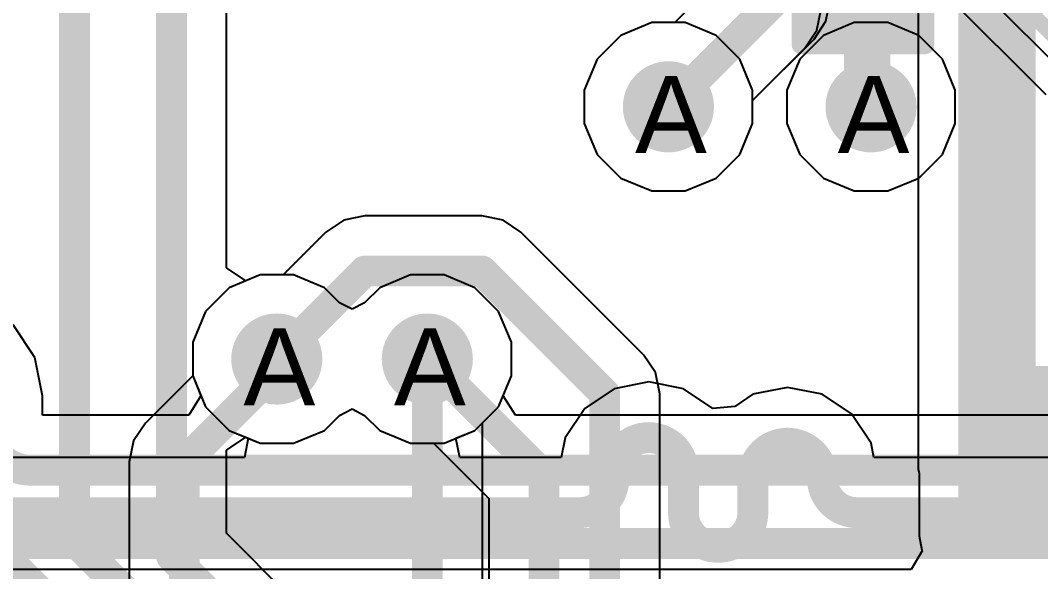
# Model space of a CAD drawing. Header units: inches. Extents: x 0 to 5271, y 0 to 5417.
# Drawn here: x 55.21 to 61.93, y 85.01 to 88.64 of the extents above; entities that cross this region are included whole.
import ezdxf

# ---------------------------------------------------------------- set-up
doc = ezdxf.new("R2010")
doc.units = ezdxf.units.IN
for name, color, linetype in [('Bottom Layer', 5, 'Continuous'), ('Drill Drawing', 1, 'Continuous'), ('L2_GND1', 16, 'Continuous'), ('L3_SIG1', 76, 'Continuous'), ('L4_PWR', 90, 'Continuous'), ('L5_GND2', 156, 'Continuous'), ('L6_SIG2', 130, 'Continuous'), ('L7_GND3', 216, 'Continuous'), ('Top Layer', 1, 'Continuous'), ('Top Overlay', 2, 'Continuous'), ('Top Paste', 8, 'Continuous'), ('Top Solder', 216, 'Continuous'), ('Via Holes', 16, 'Continuous')]:
    doc.layers.add(name, color=color, linetype=linetype)
doc.styles.add('Arial', font='', dxfattribs={"height": 0.2})
doc.styles.get('Arial').set_extended_font_data('Arial')

# ---------------------------------------------------------------- blocks, each defined once
blk = doc.blocks.new('C___0402_408')
at = {"layer": 'Top Layer'}
for points in [[(-0.6985, -0.3175), (-0.6985, 0.3175), (-0.2413, 0.3175), (-0.2413, -0.3175)], [(0.2413, -0.3175), (0.2413, 0.3175), (0.6985, 0.3175), (0.6985, -0.3175)]]:
    blk.add_hatch(color=1, dxfattribs=at).paths.add_polyline_path(points)
at = {"layer": 'Top Paste'}
for points in [[(-0.6985, -0.3175), (-0.6985, 0.3175), (-0.2413, 0.3175), (-0.2413, -0.3175)], [(0.2413, -0.3175), (0.2413, 0.3175), (0.6985, 0.3175), (0.6985, -0.3175)]]:
    blk.add_hatch(color=8, dxfattribs=at).paths.add_polyline_path(points)
at = {"layer": 'Top Solder'}
for points in [[(-0.7585, -0.3775), (-0.7585, 0.3775), (-0.1813, 0.3775), (-0.1813, -0.3775)], [(0.1813, -0.3775), (0.1813, 0.3775), (0.7585, 0.3775), (0.7585, -0.3775)]]:
    blk.add_hatch(color=216, dxfattribs=at).paths.add_polyline_path(points)
at = {"layer": 'Top Overlay'}
for points in [[(-0.2794, 0.4064, 0.127, 0.127, 0), (-0.7874, 0.4064, 0.127, 0.127, 0)], [(-0.7874, -0.4064, 0.127, 0.127, 0), (-0.7874, 0.4064, 0.127, 0.127, 0)], [(0.7874, 0.4064, 0.127, 0.127, 0), (0.2794, 0.4064, 0.127, 0.127, 0)], [(0.7874, -0.4064, 0.127, 0.127, 0), (0.7874, 0.4064, 0.127, 0.127, 0)], [(-0.2794, -0.4064, 0.127, 0.127, 0), (-0.7874, -0.4064, 0.127, 0.127, 0)], [(0.7874, -0.4064, 0.127, 0.127, 0), (0.2794, -0.4064, 0.127, 0.127, 0)]]:
    blk.add_lwpolyline(points, format="xyseb", dxfattribs=at)
for points in [[(-0.8191, 0.4064, 0.0635, 0.0635, 1), (-0.7556, 0.4064, 0.0635, 0.0635, 1)], [(-0.8191, 0.4064, 0.0635, 0.0635, 1), (-0.7556, 0.4064, 0.0635, 0.0635, 1)], [(-0.3111, 0.4064, 0.0635, 0.0635, 1), (-0.2476, 0.4064, 0.0635, 0.0635, 1)], [(0.2477, 0.4064, 0.0635, 0.0635, 1), (0.3112, 0.4064, 0.0635, 0.0635, 1)], [(0.7557, 0.4064, 0.0635, 0.0635, 1), (0.8192, 0.4064, 0.0635, 0.0635, 1)], [(0.7557, 0.4064, 0.0635, 0.0635, 1), (0.8192, 0.4064, 0.0635, 0.0635, 1)], [(-0.8191, -0.4064, 0.0635, 0.0635, 1), (-0.7556, -0.4064, 0.0635, 0.0635, 1)], [(-0.8191, -0.4064, 0.0635, 0.0635, 1), (-0.7556, -0.4064, 0.0635, 0.0635, 1)], [(-0.3111, -0.4064, 0.0635, 0.0635, 1), (-0.2476, -0.4064, 0.0635, 0.0635, 1)], [(0.2477, -0.4064, 0.0635, 0.0635, 1), (0.3112, -0.4064, 0.0635, 0.0635, 1)], [(0.7557, -0.4064, 0.0635, 0.0635, 1), (0.8192, -0.4064, 0.0635, 0.0635, 1)], [(0.7557, -0.4064, 0.0635, 0.0635, 1), (0.8192, -0.4064, 0.0635, 0.0635, 1)]]:
    blk.add_lwpolyline(points, format="xyseb", close=True, dxfattribs=at)

msp = doc.modelspace()

# ---------------------------------------------------------------- hatches: boundary and pattern name
at = {"layer": 'Bottom Layer'}
h = msp.add_hatch(color=5, dxfattribs=at)
edge = h.paths.add_edge_path()
edge.add_arc((59.4752, 88.0666), 0.3, 0, 360)
h = msp.add_hatch(color=5, dxfattribs=at)
edge = h.paths.add_edge_path()
edge.add_arc((60.8095, 88.0666), 0.3, 0, 360)
h = msp.add_hatch(color=5, dxfattribs=at)
edge = h.paths.add_edge_path()
edge.add_arc((56.896, 86.406), 0.3, 0, 360)
h = msp.add_hatch(color=5, dxfattribs=at)
edge = h.paths.add_edge_path()
edge.add_arc((57.8872, 86.406), 0.3, 0, 360)
at = {"layer": 'L2_GND1'}
h = msp.add_hatch(color=16, dxfattribs=at)
edge = h.paths.add_edge_path()
edge.add_arc((59.4752, 88.0666), 0.3, 0, 360)
h = msp.add_hatch(color=16, dxfattribs=at)
edge = h.paths.add_edge_path()
edge.add_arc((60.8095, 88.0666), 0.3, 0, 360)
h = msp.add_hatch(color=16, dxfattribs=at)
edge = h.paths.add_edge_path()
edge.add_arc((56.896, 86.406), 0.3, 0, 360)
h = msp.add_hatch(color=16, dxfattribs=at)
edge = h.paths.add_edge_path()
edge.add_arc((57.8872, 86.406), 0.3, 0, 360)
at = {"layer": 'L3_SIG1'}
h = msp.add_hatch(color=76, dxfattribs=at)
edge = h.paths.add_edge_path()
edge.add_arc((59.4752, 88.0666), 0.3, 0, 360)
h = msp.add_hatch(color=76, dxfattribs=at)
edge = h.paths.add_edge_path()
edge.add_arc((60.8095, 88.0666), 0.3, 0, 360)
h = msp.add_hatch(color=76, dxfattribs=at)
edge = h.paths.add_edge_path()
edge.add_arc((56.896, 86.406), 0.3, 0, 360)
h = msp.add_hatch(color=76, dxfattribs=at)
edge = h.paths.add_edge_path()
edge.add_arc((57.8872, 86.406), 0.3, 0, 360)
at = {"layer": 'L4_PWR'}
h = msp.add_hatch(color=90, dxfattribs=at)
edge = h.paths.add_edge_path()
edge.add_arc((59.4752, 88.0666), 0.3, 0, 360)
h = msp.add_hatch(color=90, dxfattribs=at)
edge = h.paths.add_edge_path()
edge.add_arc((60.8095, 88.0666), 0.3, 0, 360)
h = msp.add_hatch(color=90, dxfattribs=at)
edge = h.paths.add_edge_path()
edge.add_arc((56.896, 86.406), 0.3, 0, 360)
h = msp.add_hatch(color=90, dxfattribs=at)
edge = h.paths.add_edge_path()
edge.add_arc((57.8872, 86.406), 0.3, 0, 360)
at = {"layer": 'L5_GND2'}
h = msp.add_hatch(color=156, dxfattribs=at)
edge = h.paths.add_edge_path()
edge.add_arc((59.4752, 88.0666), 0.3, 0, 360)
h = msp.add_hatch(color=156, dxfattribs=at)
edge = h.paths.add_edge_path()
edge.add_arc((60.8095, 88.0666), 0.3, 0, 360)
h = msp.add_hatch(color=156, dxfattribs=at)
edge = h.paths.add_edge_path()
edge.add_arc((56.896, 86.406), 0.3, 0, 360)
h = msp.add_hatch(color=156, dxfattribs=at)
edge = h.paths.add_edge_path()
edge.add_arc((57.8872, 86.406), 0.3, 0, 360)
at = {"layer": 'L6_SIG2'}
h = msp.add_hatch(color=130, dxfattribs=at)
edge = h.paths.add_edge_path()
edge.add_arc((59.4752, 88.0666), 0.3, 0, 360)
h = msp.add_hatch(color=130, dxfattribs=at)
edge = h.paths.add_edge_path()
edge.add_arc((60.8095, 88.0666), 0.3, 0, 360)
h = msp.add_hatch(color=130, dxfattribs=at)
edge = h.paths.add_edge_path()
edge.add_arc((56.896, 86.406), 0.3, 0, 360)
h = msp.add_hatch(color=130, dxfattribs=at)
edge = h.paths.add_edge_path()
edge.add_arc((57.8872, 86.406), 0.3, 0, 360)
at = {"layer": 'L7_GND3'}
h = msp.add_hatch(color=216, dxfattribs=at)
edge = h.paths.add_edge_path()
edge.add_arc((59.4752, 88.0666), 0.3, 0, 360)
h = msp.add_hatch(color=216, dxfattribs=at)
edge = h.paths.add_edge_path()
edge.add_arc((60.8095, 88.0666), 0.3, 0, 360)
h = msp.add_hatch(color=216, dxfattribs=at)
edge = h.paths.add_edge_path()
edge.add_arc((56.896, 86.406), 0.3, 0, 360)
h = msp.add_hatch(color=216, dxfattribs=at)
edge = h.paths.add_edge_path()
edge.add_arc((57.8872, 86.406), 0.3, 0, 360)
at = {"layer": 'Top Layer'}
h = msp.add_hatch(color=1, dxfattribs=at)
edge = h.paths.add_edge_path()
edge.add_arc((59.4752, 88.0666), 0.3, 0, 360)
h = msp.add_hatch(color=1, dxfattribs=at)
edge = h.paths.add_edge_path()
edge.add_arc((60.8095, 88.0666), 0.3, 0, 360)
h = msp.add_hatch(color=1, dxfattribs=at)
edge = h.paths.add_edge_path()
edge.add_arc((56.896, 86.406), 0.3, 0, 360)
h = msp.add_hatch(color=1, dxfattribs=at)
edge = h.paths.add_edge_path()
edge.add_arc((57.8872, 86.406), 0.3, 0, 360)
msp.add_hatch(color=1, dxfattribs=at).paths.add_polyline_path([(61.3846, 85.2424), (67.9306, 85.2424), (67.9306, 86.36), (61.3846, 86.36)])
at = {"layer": 'Via Holes'}
h = msp.add_hatch(color=7, dxfattribs=at)
edge = h.paths.add_edge_path()
edge.add_arc((59.4752, 88.0666), 0.15, 0, 360)
h = msp.add_hatch(color=7, dxfattribs=at)
edge = h.paths.add_edge_path()
edge.add_arc((60.8095, 88.0666), 0.15, 0, 360)
h = msp.add_hatch(color=7, dxfattribs=at)
edge = h.paths.add_edge_path()
edge.add_arc((56.896, 86.406), 0.15, 0, 360)
h = msp.add_hatch(color=7, dxfattribs=at)
edge = h.paths.add_edge_path()
edge.add_arc((57.8872, 86.406), 0.15, 0, 360)

# ---------------------------------------------------------------- linework, layer by layer
at = {"layer": 'Bottom Layer'}
for p, q in [((59.8148, 88.9189), (59.5165, 88.6206)), ((60.5124, 88.63), (60.54, 88.7687)), ((59.365, 88.6206), (59.1614, 88.5362)), ((59.5165, 88.6206), (59.365, 88.6206)), ((60.4338, 88.5124), (60.5124, 88.63)), ((59.1614, 88.5362), (59.0056, 88.3804)), ((60.0292, 88.1078), (60.4338, 88.5124)), ((60.4338, 88.5124), (60.4338, 88.5124)), ((59.0056, 88.3804), (58.9212, 88.1768)), ((58.9212, 88.1768), (58.9212, 87.9564)), ((60.0292, 87.9564), (60.0292, 88.1078)), ((58.9212, 87.9564), (59.0056, 87.7527)), ((59.9449, 87.7527), (60.0292, 87.9564)), ((59.0056, 87.7527), (59.1614, 87.5969)), ((59.789, 87.5969), (59.9449, 87.7527)), ((59.1614, 87.5969), (59.365, 87.5126)), ((59.5854, 87.5126), (59.789, 87.5969)), ((59.365, 87.5126), (59.5854, 87.5126)), ((56.7858, 86.96), (56.5822, 86.8757)), ((57.0062, 86.96), (56.7858, 86.96)), ((57.2098, 86.8757), (57.0062, 86.96)), ((57.777, 86.96), (57.5734, 86.8757)), ((57.9974, 86.96), (57.777, 86.96)), ((58.201, 86.8757), (57.9974, 86.96)), ((56.5822, 86.8757), (56.4263, 86.7198)), ((57.3086, 86.7768), (57.2098, 86.8757)), ((57.5734, 86.8757), (57.4746, 86.7768)), ((58.3569, 86.7198), (58.201, 86.8757)), ((57.3916, 86.7334), (57.3086, 86.7768)), ((57.4746, 86.7768), (57.3916, 86.7334)), ((56.4263, 86.7198), (56.342, 86.5162)), ((58.4412, 86.5162), (58.3569, 86.7198)), ((56.342, 86.5162), (56.342, 86.296)), ((58.4412, 86.2958), (58.4412, 86.5162)), ((56.342, 86.296), (56.0308, 85.9848)), ((58.3569, 86.0922), (58.4412, 86.2958)), ((58.2498, 85.9851), (58.3569, 86.0922)), ((56.0308, 85.9848), (55.9522, 85.8672)), ((58.2498, 84.2312), (58.2498, 85.9851)), ((55.9522, 85.8672), (55.9246, 85.7284)), ((55.9246, 85.7284), (55.9246, 85.7284)), ((55.9246, 85.7284), (55.9246, 84.2312))]:
    msp.add_line(p, q, dxfattribs=at)
for points in [[(59.4752, 88.0666, 0.2032, 0.2032, 0), (60.1774, 88.7687, 0.2032, 0.2032, 0)], [(56.896, 86.3372, 0.2032, 0.2032, 0), (56.896, 86.406, 0.2032, 0.2032, 0)], [(57.8872, 83.5272, 0.2032, 0.2032, 0), (57.8872, 86.406, 0.2032, 0.2032, 0)], [(56.2872, 85.7284, 0.2032, 0.2032, 0), (56.896, 86.3372, 0.2032, 0.2032, 0)], [(56.2872, 83.5272, 0.2032, 0.2032, 0), (56.2872, 85.7284, 0.2032, 0.2032, 0)]]:
    msp.add_lwpolyline(points, format="xyseb", dxfattribs=at)
for points in [[(59.4244, 88.0666, 0.1016, 0.1016, 1), (59.526, 88.0666, 0.1016, 0.1016, 1)], [(56.8452, 86.406, 0.1016, 0.1016, 1), (56.9468, 86.406, 0.1016, 0.1016, 1)], [(57.8364, 86.406, 0.1016, 0.1016, 1), (57.938, 86.406, 0.1016, 0.1016, 1)], [(56.8452, 86.3372, 0.1016, 0.1016, 1), (56.9468, 86.3372, 0.1016, 0.1016, 1)], [(56.8452, 86.3372, 0.1016, 0.1016, 1), (56.9468, 86.3372, 0.1016, 0.1016, 1)], [(56.2364, 85.7284, 0.1016, 0.1016, 1), (56.338, 85.7284, 0.1016, 0.1016, 1)], [(56.2364, 85.7284, 0.1016, 0.1016, 1), (56.338, 85.7284, 0.1016, 0.1016, 1)]]:
    msp.add_lwpolyline(points, format="xyseb", close=True, dxfattribs=at)
at = {"layer": 'L2_GND1'}
for p, q in [((59.365, 88.6206), (59.1614, 88.5362)), ((59.5854, 88.6206), (59.365, 88.6206)), ((59.789, 88.5362), (59.5854, 88.6206)), ((59.1614, 88.5362), (59.0056, 88.3804)), ((59.9449, 88.3804), (59.789, 88.5362)), ((59.0056, 88.3804), (58.9212, 88.1768)), ((60.0292, 88.1768), (59.9449, 88.3804)), ((58.9212, 88.1768), (58.9212, 87.9564)), ((60.0292, 87.9564), (60.0292, 88.1768)), ((58.9212, 87.9564), (59.0056, 87.7527)), ((59.9449, 87.7527), (60.0292, 87.9564)), ((59.0056, 87.7527), (59.1614, 87.5969)), ((59.789, 87.5969), (59.9449, 87.7527)), ((59.1614, 87.5969), (59.365, 87.5126)), ((59.5854, 87.5126), (59.789, 87.5969)), ((59.365, 87.5126), (59.5854, 87.5126)), ((56.7858, 86.96), (56.5822, 86.8757)), ((57.0062, 86.96), (56.7858, 86.96)), ((57.2098, 86.8757), (57.0062, 86.96)), ((57.777, 86.96), (57.5734, 86.8757)), ((57.9974, 86.96), (57.777, 86.96)), ((58.201, 86.8757), (57.9974, 86.96)), ((56.5822, 86.8757), (56.4263, 86.7198)), ((57.3086, 86.7768), (57.2098, 86.8757)), ((57.5734, 86.8757), (57.4746, 86.7768)), ((58.3569, 86.7198), (58.201, 86.8757)), ((57.3916, 86.7334), (57.3086, 86.7768)), ((57.4746, 86.7768), (57.3916, 86.7334)), ((56.4263, 86.7198), (56.342, 86.5162)), ((58.4412, 86.5162), (58.3569, 86.7198)), ((55.3023, 86.4159), (55.1592, 86.6302)), ((56.342, 86.5162), (56.342, 86.2958)), ((58.4412, 86.2958), (58.4412, 86.5162)), ((55.3526, 86.1632), (55.3023, 86.4159)), ((56.342, 86.2958), (56.3967, 86.1638)), ((58.3865, 86.1638), (58.4412, 86.2958)), ((55.354, 86.0368), (55.3526, 86.1632)), ((55.3526, 86.1632), (55.3526, 86.1632)), ((56.3967, 86.1638), (56.3158, 86.0368)), ((58.4674, 86.0368), (58.3865, 86.1638)), ((56.3158, 86.0368), (55.354, 86.0368)), ((94.8885, 86.0368), (58.4674, 86.0368))]:
    msp.add_line(p, q, dxfattribs=at)
for points in [[(55.2764, 85.6742, 0.2032, 0.2032, -0.414214), (54.9843, 85.9663, 0.2032, 0.2032, 0)], [(55.2764, 85.6742, 0.2032, 0.2032, 0), (56.9353, 85.6742, 0.2032, 0.2032, 0)], [(56.9353, 85.6742, 0.2032, 0.2032, 0), (116.9718, 85.6742, 0.2032, 0.2032, 0)], [(52.6306, 85.1916, 0.2032, 0.2032, 0), (109.9903, 85.1916, 0.2032, 0.2032, 0)]]:
    msp.add_lwpolyline(points, format="xyseb", dxfattribs=at)
for points in [[(55.2256, 85.6742, 0.1016, 0.1016, 1), (55.3272, 85.6742, 0.1016, 0.1016, 1)], [(55.2256, 85.6742, 0.1016, 0.1016, 1), (55.3272, 85.6742, 0.1016, 0.1016, 1)], [(56.8845, 85.6742, 0.1016, 0.1016, 1), (56.9861, 85.6742, 0.1016, 0.1016, 1)], [(56.8845, 85.6742, 0.1016, 0.1016, 1), (56.9861, 85.6742, 0.1016, 0.1016, 1)]]:
    msp.add_lwpolyline(points, format="xyseb", close=True, dxfattribs=at)
at = {"layer": 'L3_SIG1'}
for p, q in [((56.5647, 87.0059), (56.5647, 89.5828)), ((59.365, 88.6206), (59.1614, 88.5362)), ((59.5854, 88.6206), (59.365, 88.6206)), ((59.789, 88.5362), (59.5854, 88.6206)), ((59.1614, 88.5362), (59.0056, 88.3804)), ((59.9449, 88.3804), (59.789, 88.5362)), ((59.0056, 88.3804), (58.9212, 88.1768)), ((60.0292, 88.1768), (59.9449, 88.3804)), ((58.9212, 88.1768), (58.9212, 87.9564)), ((60.0292, 87.9564), (60.0292, 88.1768)), ((58.9212, 87.9564), (59.0056, 87.7527)), ((59.9449, 87.7527), (60.0292, 87.9564)), ((59.0056, 87.7527), (59.1614, 87.5969)), ((59.789, 87.5969), (59.9449, 87.7527)), ((59.1614, 87.5969), (59.365, 87.5126)), ((59.5854, 87.5126), (59.789, 87.5969)), ((59.365, 87.5126), (59.5854, 87.5126)), ((56.6917, 86.921), (56.5647, 87.0059)), ((56.7858, 86.96), (56.6917, 86.921)), ((57.0062, 86.96), (56.7858, 86.96)), ((57.2098, 86.8757), (57.0062, 86.96)), ((57.777, 86.96), (57.5734, 86.8757)), ((57.9974, 86.96), (57.777, 86.96)), ((58.201, 86.8757), (57.9974, 86.96)), ((57.3086, 86.7768), (57.2098, 86.8757)), ((57.5734, 86.8757), (57.4746, 86.7768)), ((58.3569, 86.7198), (58.201, 86.8757)), ((57.3916, 86.7334), (57.3086, 86.7768)), ((57.4746, 86.7768), (57.3916, 86.7334)), ((58.4412, 86.5162), (58.3569, 86.7198)), ((58.4412, 86.2958), (58.4412, 86.5162)), ((58.3569, 86.0922), (58.4412, 86.2958)), ((57.3086, 86.0352), (57.3916, 86.0786)), ((57.3916, 86.0786), (57.4746, 86.0352)), ((58.201, 85.9363), (58.3569, 86.0922)), ((57.2098, 85.9363), (57.3086, 86.0352)), ((57.4746, 86.0352), (57.5734, 85.9363)), ((57.0062, 85.852), (57.2098, 85.9363)), ((57.5734, 85.9363), (57.777, 85.852)), ((57.9974, 85.852), (58.201, 85.9363)), ((56.5647, 85.8061), (56.6917, 85.891)), ((56.6917, 85.891), (56.7858, 85.852)), ((56.5647, 85.2591), (56.5647, 85.8061)), ((56.7858, 85.852), (57.0062, 85.852)), ((57.777, 85.852), (57.9974, 85.852)), ((64.0401, 77.7837), (56.5647, 85.2591))]:
    msp.add_line(p, q, dxfattribs=at)
for points in [[(56.2021, 85.109, 0.2032, 0.2032, 0), (56.2021, 90.0037, 0.2032, 0.2032, 0)], [(55.5636, 85.2086, 0.2032, 0.2032, 0), (55.5636, 89.2776, 0.2032, 0.2032, 0)], [(54.9021, 85.3059, 0.2032, 0.2032, 0), (71.8058, 68.4022, 0.2032, 0.2032, 0)], [(55.5636, 85.2086, 0.2032, 0.2032, 0), (71.7197, 69.0526, 0.2032, 0.2032, 0)], [(56.2021, 85.109, 0.2032, 0.2032, 0), (68.9211, 72.39, 0.2032, 0.2032, 0)]]:
    msp.add_lwpolyline(points, format="xyseb", dxfattribs=at)
for points in [[(55.5128, 85.2086, 0.1016, 0.1016, 1), (55.6144, 85.2086, 0.1016, 0.1016, 1)], [(55.5128, 85.2086, 0.1016, 0.1016, 1), (55.6144, 85.2086, 0.1016, 0.1016, 1)], [(56.1513, 85.109, 0.1016, 0.1016, 1), (56.2529, 85.109, 0.1016, 0.1016, 1)], [(56.1513, 85.109, 0.1016, 0.1016, 1), (56.2529, 85.109, 0.1016, 0.1016, 1)]]:
    msp.add_lwpolyline(points, format="xyseb", close=True, dxfattribs=at)
at = {"layer": 'L4_PWR'}
for p, q in [((59.365, 88.6206), (59.1614, 88.5362)), ((59.5854, 88.6206), (59.365, 88.6206)), ((59.789, 88.5362), (59.5854, 88.6206)), ((60.6993, 88.6206), (60.4957, 88.5362)), ((60.9197, 88.6206), (60.6993, 88.6206)), ((61.1233, 88.5362), (60.9197, 88.6206)), ((59.1614, 88.5362), (59.0056, 88.3804)), ((59.9449, 88.3804), (59.789, 88.5362)), ((60.4957, 88.5362), (60.3398, 88.3804)), ((61.2791, 88.3804), (61.1233, 88.5362)), ((59.0056, 88.3804), (58.9212, 88.1768)), ((60.0292, 88.1768), (59.9449, 88.3804)), ((60.3398, 88.3804), (60.2555, 88.1768)), ((61.3635, 88.1768), (61.2791, 88.3804)), ((58.9212, 88.1768), (58.9212, 87.9564)), ((60.0292, 87.9564), (60.0292, 88.1768)), ((60.2555, 88.1768), (60.2555, 87.9564)), ((61.3635, 87.9564), (61.3635, 88.1768)), ((58.9212, 87.9564), (59.0056, 87.7527)), ((59.9449, 87.7527), (60.0292, 87.9564)), ((60.2555, 87.9564), (60.3398, 87.7527)), ((61.2791, 87.7527), (61.3635, 87.9564)), ((59.0056, 87.7527), (59.1614, 87.5969)), ((59.789, 87.5969), (59.9449, 87.7527)), ((60.3398, 87.7527), (60.4957, 87.5969)), ((61.1233, 87.5969), (61.2791, 87.7527)), ((59.1614, 87.5969), (59.365, 87.5126)), ((59.5854, 87.5126), (59.789, 87.5969)), ((60.4957, 87.5969), (60.6993, 87.5126)), ((60.9197, 87.5126), (61.1233, 87.5969)), ((59.365, 87.5126), (59.5854, 87.5126)), ((60.6993, 87.5126), (60.9197, 87.5126)), ((56.7858, 86.96), (56.5822, 86.8757)), ((57.0062, 86.96), (56.7858, 86.96)), ((57.2098, 86.8757), (57.0062, 86.96)), ((57.777, 86.96), (57.5734, 86.8757)), ((57.9974, 86.96), (57.777, 86.96)), ((58.201, 86.8757), (57.9974, 86.96)), ((56.5822, 86.8757), (56.4263, 86.7198)), ((57.3086, 86.7768), (57.2098, 86.8757)), ((57.5734, 86.8757), (57.4746, 86.7768)), ((58.3569, 86.7198), (58.201, 86.8757)), ((57.3916, 86.7334), (57.3086, 86.7768)), ((57.4746, 86.7768), (57.3916, 86.7334)), ((56.4263, 86.7198), (56.342, 86.5162)), ((58.4412, 86.5162), (58.3569, 86.7198)), ((56.342, 86.5162), (56.342, 86.2958)), ((58.4412, 86.2958), (58.4412, 86.5162)), ((56.342, 86.2958), (56.4263, 86.0922)), ((58.3569, 86.0922), (58.4412, 86.2958)), ((56.4263, 86.0922), (56.5822, 85.9363)), ((57.3086, 86.0352), (57.3916, 86.0786)), ((57.3916, 86.0786), (57.4746, 86.0352)), ((58.201, 85.9363), (58.3569, 86.0922)), ((57.2098, 85.9363), (57.3086, 86.0352)), ((57.4746, 86.0352), (57.5734, 85.9363)), ((56.5822, 85.9363), (56.7858, 85.852)), ((57.0062, 85.852), (57.2098, 85.9363)), ((57.5734, 85.9363), (57.777, 85.852)), ((57.9974, 85.852), (58.201, 85.9363)), ((56.7858, 85.852), (57.0062, 85.852)), ((57.777, 85.852), (57.9974, 85.852))]:
    msp.add_line(p, q, dxfattribs=at)
at = {"layer": 'L5_GND2'}
for p, q in [((60.1843, 89.922), (61.9595, 88.1469)), ((59.365, 88.6206), (59.1614, 88.5362)), ((59.5854, 88.6206), (59.365, 88.6206)), ((59.789, 88.5362), (59.5854, 88.6206)), ((59.1614, 88.5362), (59.0056, 88.3804)), ((59.9449, 88.3804), (59.789, 88.5362)), ((59.0056, 88.3804), (58.9212, 88.1768)), ((60.0292, 88.1768), (59.9449, 88.3804)), ((58.9212, 88.1768), (58.9212, 87.9564)), ((60.0292, 87.9564), (60.0292, 88.1768)), ((58.9212, 87.9564), (59.0056, 87.7527)), ((59.9449, 87.7527), (60.0292, 87.9564)), ((59.0056, 87.7527), (59.1614, 87.5969)), ((59.789, 87.5969), (59.9449, 87.7527)), ((59.1614, 87.5969), (59.365, 87.5126)), ((59.5854, 87.5126), (59.789, 87.5969)), ((59.365, 87.5126), (59.5854, 87.5126)), ((56.7858, 86.96), (56.5822, 86.8757)), ((57.0062, 86.96), (56.7858, 86.96)), ((57.2098, 86.8757), (57.0062, 86.96)), ((57.777, 86.96), (57.5734, 86.8757)), ((57.9974, 86.96), (57.777, 86.96)), ((58.201, 86.8757), (57.9974, 86.96)), ((56.5822, 86.8757), (56.4263, 86.7198)), ((57.3086, 86.7768), (57.2098, 86.8757)), ((57.5734, 86.8757), (57.4746, 86.7768)), ((58.3569, 86.7198), (58.201, 86.8757)), ((57.3916, 86.7334), (57.3086, 86.7768)), ((57.4746, 86.7768), (57.3916, 86.7334)), ((56.4263, 86.7198), (56.342, 86.5162)), ((58.4412, 86.5162), (58.3569, 86.7198)), ((56.342, 86.5162), (56.342, 86.2958)), ((58.4412, 86.2958), (58.4412, 86.5162)), ((56.342, 86.2958), (56.4263, 86.0922)), ((58.3569, 86.0922), (58.4412, 86.2958)), ((56.4263, 86.0922), (56.5822, 85.9363)), ((57.3086, 86.0352), (57.3916, 86.0786)), ((57.3916, 86.0786), (57.4746, 86.0352)), ((58.201, 85.9363), (58.3569, 86.0922)), ((57.2098, 85.9363), (57.3086, 86.0352)), ((57.4746, 86.0352), (57.5734, 85.9363)), ((56.5822, 85.9363), (56.7858, 85.852)), ((57.0062, 85.852), (57.2098, 85.9363)), ((57.5734, 85.9363), (57.777, 85.852)), ((57.9974, 85.852), (58.201, 85.9363)), ((56.7858, 85.852), (57.0062, 85.852)), ((57.777, 85.852), (57.9974, 85.852))]:
    msp.add_line(p, q, dxfattribs=at)
msp.add_lwpolyline([(58.354, 92.1918, 0.1016, 0.1016, 0), (62.1792, 88.3666, 0.1016, 0.1016, 0)], format="xyseb", dxfattribs=at)
at = {"layer": 'L6_SIG2'}
for p, q in [((59.365, 88.6206), (59.1614, 88.5362)), ((59.5854, 88.6206), (59.365, 88.6206)), ((59.789, 88.5362), (59.5854, 88.6206)), ((59.1614, 88.5362), (59.0056, 88.3804)), ((59.9449, 88.3804), (59.789, 88.5362)), ((59.0056, 88.3804), (58.9212, 88.1768)), ((60.0292, 88.1768), (59.9449, 88.3804)), ((58.9212, 88.1768), (58.9212, 87.9564)), ((60.0292, 87.9564), (60.0292, 88.1768)), ((58.9212, 87.9564), (59.0056, 87.7527)), ((59.9449, 87.7527), (60.0292, 87.9564)), ((59.0056, 87.7527), (59.1614, 87.5969)), ((59.789, 87.5969), (59.9449, 87.7527)), ((59.1614, 87.5969), (59.365, 87.5126)), ((59.5854, 87.5126), (59.789, 87.5969)), ((59.365, 87.5126), (59.5854, 87.5126)), ((56.7858, 86.96), (56.5822, 86.8757)), ((57.0062, 86.96), (56.7858, 86.96)), ((57.2098, 86.8757), (57.0062, 86.96)), ((57.777, 86.96), (57.5734, 86.8757)), ((57.9974, 86.96), (57.777, 86.96)), ((58.201, 86.8757), (57.9974, 86.96)), ((56.5822, 86.8757), (56.4263, 86.7198)), ((57.3086, 86.7768), (57.2098, 86.8757)), ((57.5734, 86.8757), (57.4746, 86.7768)), ((58.3569, 86.7198), (58.201, 86.8757)), ((57.3916, 86.7334), (57.3086, 86.7768)), ((57.4746, 86.7768), (57.3916, 86.7334)), ((56.4263, 86.7198), (56.342, 86.5162)), ((58.4412, 86.5162), (58.3569, 86.7198)), ((56.342, 86.5162), (56.342, 86.2958)), ((58.4412, 86.2958), (58.4412, 86.5162)), ((56.342, 86.2958), (56.4263, 86.0922)), ((58.3569, 86.0922), (58.4412, 86.2958)), ((59.1174, 86.2105), (58.9242, 86.0814)), ((59.3453, 86.2558), (59.1174, 86.2105)), ((59.5733, 86.2105), (59.3453, 86.2558)), ((59.7665, 86.0814), (59.5733, 86.2105)), ((60.2597, 86.2191), (60.0318, 86.1737)), ((60.4877, 86.1737), (60.2597, 86.2191)), ((60.0318, 86.1737), (59.9113, 86.0932)), ((60.6809, 86.0446), (60.4877, 86.1737)), ((56.4263, 86.0922), (56.5822, 85.9363)), ((58.201, 85.9363), (58.3569, 86.0922)), ((58.9242, 86.0814), (58.795, 85.8881)), ((59.9113, 86.0932), (59.7665, 86.0814)), ((60.81, 85.8514), (60.6809, 86.0446)), ((56.5822, 85.9363), (56.7077, 85.8844)), ((58.0755, 85.8844), (58.201, 85.9363)), ((56.7077, 85.8844), (56.6824, 85.7574)), ((58.1008, 85.7574), (58.0755, 85.8844)), ((58.795, 85.8881), (58.769, 85.7574)), ((60.8287, 85.7574), (60.81, 85.8514)), ((56.6824, 85.7574), (53.4479, 85.7574)), ((58.769, 85.7574), (58.1008, 85.7574)), ((95.255, 85.7574), (60.8287, 85.7574))]:
    msp.add_line(p, q, dxfattribs=at)
for points in [[(59.1167, 85.6602, 0.2032, 0.2032, -1), (59.5739, 85.6602, 0.2032, 0.2032, 0)], [(60.0311, 85.6234, 0.2032, 0.2032, -1), (60.4883, 85.6234, 0.2032, 0.2032, 0)], [(59.1167, 85.6234, 0.2032, 0.2032, 0), (59.1167, 85.6602, 0.2032, 0.2032, 0)], [(59.5739, 85.3948, 0.2032, 0.2032, 0), (59.5739, 85.6602, 0.2032, 0.2032, 0)], [(59.1167, 85.6234, 0.2032, 0.2032, -0.414214), (58.8881, 85.3948, 0.2032, 0.2032, 0)], [(60.0311, 85.3948, 0.2032, 0.2032, 0), (60.0311, 85.6234, 0.2032, 0.2032, 0)], [(60.4883, 85.6234, 0.2032, 0.2032, 0), (60.4883, 85.6234, 0.2032, 0.2032, 0)], [(60.7169, 85.3948, 0.2032, 0.2032, -0.414214), (60.4883, 85.6234, 0.2032, 0.2032, 0)], [(53.4478, 85.3948, 0.2032, 0.2032, 0), (58.7865, 85.3948, 0.2032, 0.2032, 0)], [(58.7865, 85.3948, 0.2032, 0.2032, 0), (58.8881, 85.3948, 0.2032, 0.2032, 0)], [(60.0311, 85.3948, 0.2032, 0.2032, -1), (59.5739, 85.3948, 0.2032, 0.2032, 0)], [(60.7169, 85.3948, 0.2032, 0.2032, 0), (61.1172, 85.3948, 0.2032, 0.2032, 0)], [(61.1172, 85.3948, 0.2032, 0.2032, 0), (119.8372, 85.3948, 0.2032, 0.2032, 0)]]:
    msp.add_lwpolyline(points, format="xyseb", dxfattribs=at)
for points in [[(59.0659, 85.6602, 0.1016, 0.1016, 1), (59.1675, 85.6602, 0.1016, 0.1016, 1)], [(59.0659, 85.6602, 0.1016, 0.1016, 1), (59.1675, 85.6602, 0.1016, 0.1016, 1)], [(59.5231, 85.6602, 0.1016, 0.1016, 1), (59.6247, 85.6602, 0.1016, 0.1016, 1)], [(59.5231, 85.6602, 0.1016, 0.1016, 1), (59.6247, 85.6602, 0.1016, 0.1016, 1)], [(59.0659, 85.6234, 0.1016, 0.1016, 1), (59.1675, 85.6234, 0.1016, 0.1016, 1)], [(59.0659, 85.6234, 0.1016, 0.1016, 1), (59.1675, 85.6234, 0.1016, 0.1016, 1)], [(59.9803, 85.6234, 0.1016, 0.1016, 1), (60.0819, 85.6234, 0.1016, 0.1016, 1)], [(59.9803, 85.6234, 0.1016, 0.1016, 1), (60.0819, 85.6234, 0.1016, 0.1016, 1)], [(60.4375, 85.6234, 0.1016, 0.1016, 1), (60.5391, 85.6234, 0.1016, 0.1016, 1)], [(60.4375, 85.6234, 0.1016, 0.1016, 1), (60.5391, 85.6234, 0.1016, 0.1016, 1)], [(60.4375, 85.6234, 0.1016, 0.1016, 1), (60.5391, 85.6234, 0.1016, 0.1016, 1)], [(60.4375, 85.6234, 0.1016, 0.1016, 1), (60.5391, 85.6234, 0.1016, 0.1016, 1)], [(58.7357, 85.3948, 0.1016, 0.1016, 1), (58.8373, 85.3948, 0.1016, 0.1016, 1)], [(58.7357, 85.3948, 0.1016, 0.1016, 1), (58.8373, 85.3948, 0.1016, 0.1016, 1)], [(58.8373, 85.3948, 0.1016, 0.1016, 1), (58.9389, 85.3948, 0.1016, 0.1016, 1)], [(58.8373, 85.3948, 0.1016, 0.1016, 1), (58.9389, 85.3948, 0.1016, 0.1016, 1)], [(59.5231, 85.3948, 0.1016, 0.1016, 1), (59.6247, 85.3948, 0.1016, 0.1016, 1)], [(59.5231, 85.3948, 0.1016, 0.1016, 1), (59.6247, 85.3948, 0.1016, 0.1016, 1)], [(59.9803, 85.3948, 0.1016, 0.1016, 1), (60.0819, 85.3948, 0.1016, 0.1016, 1)], [(59.9803, 85.3948, 0.1016, 0.1016, 1), (60.0819, 85.3948, 0.1016, 0.1016, 1)], [(60.6661, 85.3948, 0.1016, 0.1016, 1), (60.7677, 85.3948, 0.1016, 0.1016, 1)], [(60.6661, 85.3948, 0.1016, 0.1016, 1), (60.7677, 85.3948, 0.1016, 0.1016, 1)], [(61.0664, 85.3948, 0.1016, 0.1016, 1), (61.168, 85.3948, 0.1016, 0.1016, 1)], [(61.0664, 85.3948, 0.1016, 0.1016, 1), (61.168, 85.3948, 0.1016, 0.1016, 1)]]:
    msp.add_lwpolyline(points, format="xyseb", close=True, dxfattribs=at)
at = {"layer": 'L7_GND3'}
for p, q in [((60.1927, 90.177), (67.8342, 82.5355)), ((59.365, 88.6206), (59.1614, 88.5362)), ((59.5854, 88.6206), (59.365, 88.6206)), ((59.789, 88.5362), (59.5854, 88.6206)), ((59.1614, 88.5362), (59.0056, 88.3804)), ((59.9449, 88.3804), (59.789, 88.5362)), ((59.0056, 88.3804), (58.9212, 88.1768)), ((60.0292, 88.1768), (59.9449, 88.3804)), ((58.9212, 88.1768), (58.9212, 87.9564)), ((60.0292, 87.9564), (60.0292, 88.1768)), ((58.9212, 87.9564), (59.0056, 87.7527)), ((59.9449, 87.7527), (60.0292, 87.9564)), ((59.0056, 87.7527), (59.1614, 87.5969)), ((59.789, 87.5969), (59.9449, 87.7527)), ((59.1614, 87.5969), (59.365, 87.5126)), ((59.5854, 87.5126), (59.789, 87.5969)), ((59.365, 87.5126), (59.5854, 87.5126)), ((57.4754, 87.348), (57.3366, 87.3204)), ((58.2473, 87.348), (57.4754, 87.348)), ((58.3861, 87.3204), (58.2473, 87.348)), ((58.2473, 87.348), (58.2473, 87.348)), ((57.3366, 87.3204), (57.219, 87.2418)), ((58.5037, 87.2418), (58.3861, 87.3204)), ((57.219, 87.2418), (56.9373, 86.96)), ((57.219, 87.2418), (57.219, 87.2418)), ((59.3114, 86.4341), (58.5037, 87.2418)), ((56.7858, 86.96), (56.5822, 86.8757)), ((56.9373, 86.96), (56.7858, 86.96)), ((56.5822, 86.8757), (56.4263, 86.7198)), ((56.4263, 86.7198), (56.342, 86.5162)), ((56.342, 86.5162), (56.342, 86.2958)), ((59.39, 86.3165), (59.3114, 86.4341)), ((59.3114, 86.4341), (59.3114, 86.4341)), ((56.342, 86.2958), (56.4263, 86.0922)), ((59.4176, 86.1777), (59.39, 86.3165)), ((59.4176, 81.5318), (59.4176, 86.1777)), ((56.4263, 86.0922), (56.5822, 85.9363)), ((57.3086, 86.0352), (57.3916, 86.0786)), ((57.3916, 86.0786), (57.4746, 86.0352)), ((57.2098, 85.9363), (57.3086, 86.0352)), ((57.4746, 86.0352), (57.5734, 85.9363)), ((56.5822, 85.9363), (56.7858, 85.852)), ((57.0062, 85.852), (57.2098, 85.9363)), ((57.5734, 85.9363), (57.777, 85.852)), ((56.7858, 85.852), (57.0062, 85.852)), ((57.777, 85.852), (57.9285, 85.852)), ((57.9285, 85.852), (58.2927, 85.4878)), ((58.2927, 85.4878), (58.2927, 81.4477))]:
    msp.add_line(p, q, dxfattribs=at)
for points in [[(56.896, 86.406, 0.2032, 0.2032, 0), (57.4754, 86.9854, 0.2032, 0.2032, 0)], [(57.4754, 86.9854, 0.2032, 0.2032, 0), (58.2473, 86.9854, 0.2032, 0.2032, 0)], [(58.2473, 86.9854, 0.2032, 0.2032, 0), (59.055, 86.1777, 0.2032, 0.2032, 0)], [(57.8872, 86.406, 0.2032, 0.2032, 0), (58.6553, 85.6379, 0.2032, 0.2032, 0)], [(59.055, 81.3816, 0.2032, 0.2032, 0), (59.055, 86.1777, 0.2032, 0.2032, 0)], [(58.6553, 81.2217, 0.2032, 0.2032, 0), (58.6553, 85.6379, 0.2032, 0.2032, 0)]]:
    msp.add_lwpolyline(points, format="xyseb", dxfattribs=at)
for points in [[(57.4246, 86.9854, 0.1016, 0.1016, 1), (57.5262, 86.9854, 0.1016, 0.1016, 1)], [(57.4246, 86.9854, 0.1016, 0.1016, 1), (57.5262, 86.9854, 0.1016, 0.1016, 1)], [(58.1965, 86.9854, 0.1016, 0.1016, 1), (58.2981, 86.9854, 0.1016, 0.1016, 1)], [(58.1965, 86.9854, 0.1016, 0.1016, 1), (58.2981, 86.9854, 0.1016, 0.1016, 1)], [(56.8452, 86.406, 0.1016, 0.1016, 1), (56.9468, 86.406, 0.1016, 0.1016, 1)], [(57.8364, 86.406, 0.1016, 0.1016, 1), (57.938, 86.406, 0.1016, 0.1016, 1)], [(59.0042, 86.1777, 0.1016, 0.1016, 1), (59.1058, 86.1777, 0.1016, 0.1016, 1)], [(59.0042, 86.1777, 0.1016, 0.1016, 1), (59.1058, 86.1777, 0.1016, 0.1016, 1)], [(58.6045, 85.6379, 0.1016, 0.1016, 1), (58.7061, 85.6379, 0.1016, 0.1016, 1)], [(58.6045, 85.6379, 0.1016, 0.1016, 1), (58.7061, 85.6379, 0.1016, 0.1016, 1)]]:
    msp.add_lwpolyline(points, format="xyseb", close=True, dxfattribs=at)
at = {"layer": 'Top Layer'}
for p, q in [((61.1206, 89.2151), (61.1206, 85.679)), ((59.7552, 88.8593), (59.5165, 88.6206)), ((60.4527, 88.5703), (60.4803, 88.7091)), ((59.365, 88.6206), (59.1614, 88.5362)), ((59.5165, 88.6206), (59.365, 88.6206)), ((60.3741, 88.4527), (60.4527, 88.5703)), ((59.1614, 88.5362), (59.0056, 88.3804)), ((60.0292, 88.1078), (60.3741, 88.4527)), ((60.3741, 88.4527), (60.3741, 88.4527)), ((59.0056, 88.3804), (58.9212, 88.1768)), ((58.9212, 88.1768), (58.9212, 87.9564)), ((60.0292, 87.9564), (60.0292, 88.1078)), ((58.9212, 87.9564), (59.0056, 87.7527)), ((59.9449, 87.7527), (60.0292, 87.9564)), ((59.0056, 87.7527), (59.1614, 87.5969)), ((59.789, 87.5969), (59.9449, 87.7527)), ((59.1614, 87.5969), (59.365, 87.5126)), ((59.5854, 87.5126), (59.789, 87.5969)), ((59.365, 87.5126), (59.5854, 87.5126)), ((56.7858, 86.96), (56.5822, 86.8757)), ((57.0062, 86.96), (56.7858, 86.96)), ((57.2098, 86.8757), (57.0062, 86.96)), ((57.777, 86.96), (57.5734, 86.8757)), ((57.9974, 86.96), (57.777, 86.96)), ((58.201, 86.8757), (57.9974, 86.96)), ((56.5822, 86.8757), (56.4263, 86.7198)), ((57.3086, 86.7768), (57.2098, 86.8757)), ((57.5734, 86.8757), (57.4746, 86.7768)), ((58.3569, 86.7198), (58.201, 86.8757)), ((57.3916, 86.7334), (57.3086, 86.7768)), ((57.4746, 86.7768), (57.3916, 86.7334)), ((56.4263, 86.7198), (56.342, 86.5162)), ((58.4412, 86.5162), (58.3569, 86.7198)), ((56.342, 86.5162), (56.342, 86.2958)), ((58.4412, 86.2958), (58.4412, 86.5162)), ((56.342, 86.2958), (56.4263, 86.0922)), ((58.3569, 86.0922), (58.4412, 86.2958)), ((56.4263, 86.0922), (56.5822, 85.9363)), ((57.3086, 86.0352), (57.3916, 86.0786)), ((57.3916, 86.0786), (57.4746, 86.0352)), ((58.201, 85.9363), (58.3569, 86.0922)), ((57.2098, 85.9363), (57.3086, 86.0352)), ((57.4746, 86.0352), (57.5734, 85.9363)), ((56.5822, 85.9363), (56.7858, 85.852)), ((57.0062, 85.852), (57.2098, 85.9363)), ((57.5734, 85.9363), (57.777, 85.852)), ((57.9974, 85.852), (58.201, 85.9363)), ((56.7858, 85.852), (57.0062, 85.852)), ((57.777, 85.852), (57.9974, 85.852)), ((61.1206, 85.679), (61.1256, 85.654)), ((61.1256, 85.654), (61.1256, 85.2424)), ((61.1256, 85.2424), (61.1444, 85.1478)), ((61.145, 85.1428), (61.0745, 85.0208)), ((61.1444, 85.1478), (61.145, 85.1428)), ((61.0745, 85.0208), (54.6586, 85.0208))]:
    msp.add_line(p, q, dxfattribs=at)
for points in [[(60.1177, 88.7091, 0.2032, 0.2032, 0), (60.1177, 91.1553, 0.2032, 0.2032, 0)], [(61.6386, 85.679, 0.508, 0.508, 0), (61.6386, 89.4355, 0.508, 0.508, 0)], [(60.7568, 88.7933, 0.3048, 0.3048, 0), (60.7831, 88.7669, 0.3048, 0.3048, 0)], [(60.7831, 88.0929, 0.3048, 0.3048, 0), (60.7831, 88.7669, 0.3048, 0.3048, 0)], [(59.4752, 88.0666, 0.2032, 0.2032, 0), (60.1177, 88.7091, 0.2032, 0.2032, 0)], [(60.7831, 88.0929, 0.3048, 0.3048, 0), (60.8095, 88.0666, 0.3048, 0.3048, 0)]]:
    msp.add_lwpolyline(points, format="xyseb", dxfattribs=at)
for points in [[(60.7069, 88.7669, 0.1524, 0.1524, 1), (60.8593, 88.7669, 0.1524, 0.1524, 1)], [(60.7069, 88.7669, 0.1524, 0.1524, 1), (60.8593, 88.7669, 0.1524, 0.1524, 1)], [(60.0669, 88.7091, 0.1016, 0.1016, 1), (60.1685, 88.7091, 0.1016, 0.1016, 1)], [(60.0669, 88.7091, 0.1016, 0.1016, 1), (60.1685, 88.7091, 0.1016, 0.1016, 1)], [(60.7069, 88.0929, 0.1524, 0.1524, 1), (60.8593, 88.0929, 0.1524, 0.1524, 1)], [(60.7069, 88.0929, 0.1524, 0.1524, 1), (60.8593, 88.0929, 0.1524, 0.1524, 1)], [(60.7333, 88.0666, 0.1524, 0.1524, 1), (60.8857, 88.0666, 0.1524, 0.1524, 1)], [(59.4244, 88.0666, 0.1016, 0.1016, 1), (59.526, 88.0666, 0.1016, 0.1016, 1)], [(61.5116, 85.679, 0.254, 0.254, 1), (61.7656, 85.679, 0.254, 0.254, 1)]]:
    msp.add_lwpolyline(points, format="xyseb", close=True, dxfattribs=at)

# ---------------------------------------------------------------- block references
at = {"rotation": 270}
msp.add_blockref('C___0402_408', (60.7568, 89.2632), dxfattribs=at)

# ---------------------------------------------------------------- texts
at = {"layer": 'Drill Drawing', "style": 'Arial'}
for p in [(59.2551, 87.7618), (60.5894, 87.7618), (56.6759, 86.1013), (57.6671, 86.1013)]:
    msp.add_text('A', height=0.508, dxfattribs=at).set_placement(p)

doc.saveas('drawing.dxf')
